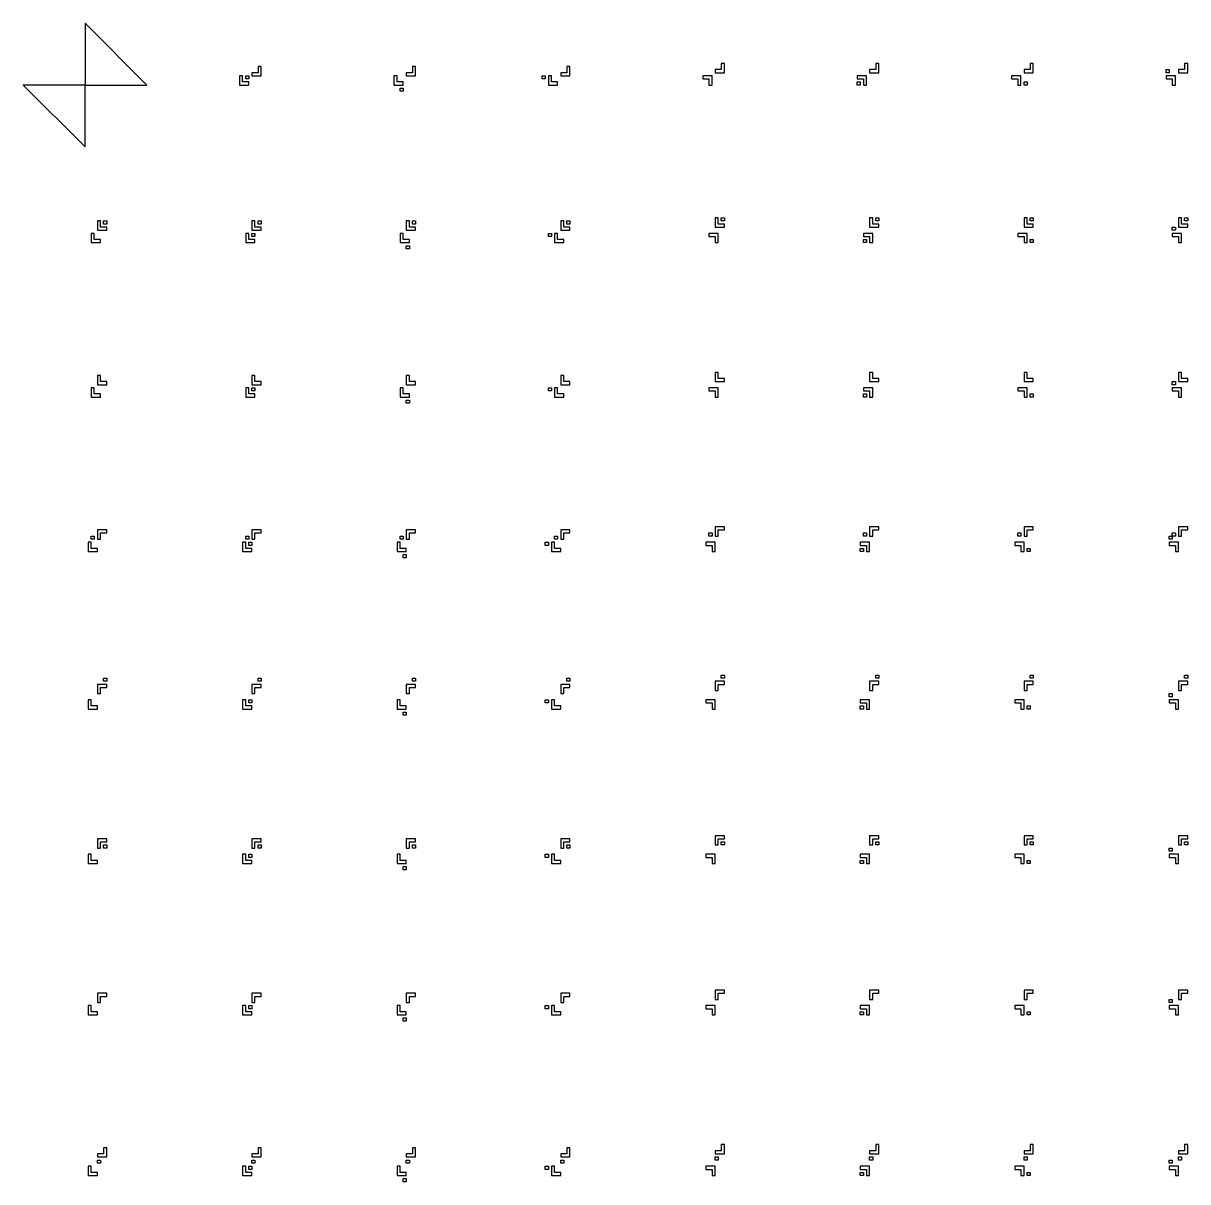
# Model space of a CAD drawing. Extents: x -1486 to 1662, y -1587 to 1493.
# Drawn here: x -1486 to -732, y 743 to 1493 of the extents above; entities that cross this region are included whole.
import ezdxf

# ---------------------------------------------------------------- set-up
doc = ezdxf.new("R2010")
doc.units = 0
doc.header["$MEASUREMENT"] = 0
doc.layers.add('255', color=7, linetype='CONTINUOUS')

msp = doc.modelspace()

# ---------------------------------------------------------------- linework, layer by layer
at = {"layer": '255', "color": 7, "linetype": 'Continuous', "ltscale": 0.75, "flags": 128}
for points in [[(-1445.7202, 1452.710775), (-1445.7202, 1452.710775), (-1405.7202, 1452.710775), (-1405.7202, 1452.710775), (-1405.7202, 1452.710775), (-1445.7202, 1492.710775), (-1445.7202, 1492.710775), (-1445.7202, 1452.710775)], [(-1333.7202, 1460.710775), (-1337.7202, 1460.710775), (-1337.7202, 1458.710775), (-1331.7202, 1458.710775), (-1331.7202, 1464.710775), (-1333.7202, 1464.710775), (-1333.7202, 1460.710775)], [(-1233.7202, 1460.710775), (-1237.7202, 1460.710775), (-1237.7202, 1458.710775), (-1231.7202, 1458.710775), (-1231.7202, 1464.710775), (-1233.7202, 1464.710775), (-1233.7202, 1460.710775)], [(-1133.720188, 1460.710775), (-1137.720188, 1460.710775), (-1137.720188, 1458.710775), (-1131.720188, 1458.710775), (-1131.720188, 1464.710775), (-1133.720188, 1464.710775), (-1133.720188, 1460.710775)], [(-1033.7202, 1462.710775), (-1037.7202, 1462.710775), (-1037.7202, 1460.710775), (-1031.7202, 1460.710775), (-1031.7202, 1466.710775), (-1033.7202, 1466.710775), (-1033.7202, 1462.710775)], [(-933.7202, 1462.710775), (-937.7202, 1462.710775), (-937.7202, 1460.710775), (-931.7202, 1460.710775), (-931.7202, 1466.710775), (-933.7202, 1466.710775), (-933.7202, 1462.710775)], [(-833.7202, 1462.710775), (-837.7202, 1462.710775), (-837.7202, 1460.710775), (-831.7202, 1460.710775), (-831.7202, 1466.710775), (-833.7202, 1466.710775), (-833.7202, 1462.710775)], [(-733.7202, 1462.710775), (-737.7202, 1462.710775), (-737.7202, 1460.710775), (-731.7202, 1460.710775), (-731.7202, 1466.710775), (-733.7202, 1466.710775), (-733.7202, 1462.710775)], [(-1343.7202, 1454.710775), (-1343.7202, 1458.710775), (-1345.7202, 1458.710775), (-1345.7202, 1452.710775), (-1339.7202, 1452.710775), (-1339.7202, 1454.710775), (-1343.7202, 1454.710775)], [(-1341.7202, 1458.710775), (-1339.7202, 1458.710775), (-1339.7202, 1456.710775), (-1341.7202, 1456.710775), (-1341.7202, 1458.710775)], [(-1243.7202, 1454.710775), (-1243.7202, 1458.710775), (-1245.7202, 1458.710775), (-1245.7202, 1452.710775), (-1239.7202, 1452.710775), (-1239.7202, 1454.710775), (-1243.7202, 1454.710775)], [(-1149.7202, 1458.710775), (-1147.7202, 1458.710775), (-1147.7202, 1456.710775), (-1149.7202, 1456.710775), (-1149.7202, 1458.710775)], [(-1143.7202, 1454.710775), (-1143.7202, 1458.710775), (-1145.7202, 1458.710775), (-1145.7202, 1452.710775), (-1139.7202, 1452.710775), (-1139.7202, 1454.710775), (-1143.7202, 1454.710775)], [(-1041.7202, 1456.710775), (-1041.7202, 1452.710775), (-1039.7202, 1452.710775), (-1039.7202, 1458.710775), (-1045.7202, 1458.710775), (-1045.7202, 1456.710775), (-1041.7202, 1456.710775)], [(-939.7202, 1458.710775), (-945.7202, 1458.710775), (-945.7202, 1456.710775), (-941.7202, 1456.710775), (-941.7202, 1452.710775), (-939.7202, 1452.710775), (-939.7202, 1458.710775)], [(-841.7202, 1456.710775), (-841.7202, 1452.710775), (-839.7202, 1452.710775), (-839.7202, 1458.710775), (-845.7202, 1458.710775), (-845.7202, 1456.710775), (-841.7202, 1456.710775)], [(-745.7202, 1462.710775), (-743.7202, 1462.710775), (-743.7202, 1460.710775), (-745.7202, 1460.710775), (-745.7202, 1462.710775)], [(-739.7202, 1458.710775), (-745.7202, 1458.710775), (-745.7202, 1456.710775), (-741.7202, 1456.710775), (-741.7202, 1452.710775), (-739.7202, 1452.710775), (-739.7202, 1458.710775)], [(-1241.7202, 1450.710775), (-1239.7202, 1450.710775), (-1239.7202, 1448.710775), (-1241.7202, 1448.710775), (-1241.7202, 1450.710775)], [(-945.7202, 1454.710775), (-943.7202, 1454.710775), (-943.7202, 1452.710775), (-945.7202, 1452.710775), (-945.7202, 1454.710775)], [(-837.7202, 1454.710775), (-835.7202, 1454.710775), (-835.7202, 1452.710775), (-837.7202, 1452.710775), (-837.7202, 1454.710775)], [(-1037.7202, 1360.710775), (-1031.7202, 1360.710775), (-1031.7202, 1362.710775), (-1035.7202, 1362.710775), (-1035.7202, 1366.710775), (-1037.7202, 1366.710775), (-1037.7202, 1360.710775)], [(-1033.7202, 1366.710775), (-1031.7202, 1366.710775), (-1031.7202, 1364.710775), (-1033.7202, 1364.710775), (-1033.7202, 1366.710775)], [(-937.7202, 1360.710775), (-931.7202, 1360.710775), (-931.7202, 1362.710775), (-935.7202, 1362.710775), (-935.7202, 1366.710775), (-937.7202, 1366.710775), (-937.7202, 1360.710775)], [(-933.7202, 1366.710775), (-931.7202, 1366.710775), (-931.7202, 1364.710775), (-933.7202, 1364.710775), (-933.7202, 1366.710775)], [(-837.7202, 1360.710775), (-831.7202, 1360.710775), (-831.7202, 1362.710775), (-835.7202, 1362.710775), (-835.7202, 1366.710775), (-837.7202, 1366.710775), (-837.7202, 1360.710775)], [(-833.7202, 1366.710775), (-831.7202, 1366.710775), (-831.7202, 1364.710775), (-833.7202, 1364.710775), (-833.7202, 1366.710775)], [(-737.7202, 1360.710775), (-731.7202, 1360.710775), (-731.7202, 1362.710775), (-735.7202, 1362.710775), (-735.7202, 1366.710775), (-737.7202, 1366.710775), (-737.7202, 1360.710775)], [(-733.7202, 1366.710775), (-731.7202, 1366.710775), (-731.7202, 1364.710775), (-733.7202, 1364.710775), (-733.7202, 1366.710775)], [(-1437.7202, 1358.710775), (-1431.7202, 1358.710775), (-1431.7202, 1360.710775), (-1435.7202, 1360.710775), (-1435.7202, 1364.710775), (-1437.7202, 1364.710775), (-1437.7202, 1358.710775)], [(-1433.7202, 1364.710775), (-1431.7202, 1364.710775), (-1431.7202, 1362.710775), (-1433.7202, 1362.710775), (-1433.7202, 1364.710775)], [(-1337.7202, 1358.710775), (-1331.7202, 1358.710775), (-1331.7202, 1360.710775), (-1335.7202, 1360.710775), (-1335.7202, 1364.710775), (-1337.7202, 1364.710775), (-1337.7202, 1358.710775)], [(-1333.7202, 1364.710775), (-1331.7202, 1364.710775), (-1331.7202, 1362.710775), (-1333.7202, 1362.710775), (-1333.7202, 1364.710775)], [(-1237.7202, 1358.710775), (-1231.7202, 1358.710775), (-1231.7202, 1360.710775), (-1235.7202, 1360.710775), (-1235.7202, 1364.710775), (-1237.7202, 1364.710775), (-1237.7202, 1358.710775)], [(-1233.7202, 1364.710775), (-1231.7202, 1364.710775), (-1231.7202, 1362.710775), (-1233.7202, 1362.710775), (-1233.7202, 1364.710775)], [(-1137.720188, 1358.710775), (-1131.720188, 1358.710775), (-1131.720188, 1360.710775), (-1135.720188, 1360.710775), (-1135.720188, 1364.710775), (-1137.720188, 1364.710775), (-1137.720188, 1358.710775)], [(-1133.720188, 1364.710775), (-1131.720188, 1364.710775), (-1131.720188, 1362.710775), (-1133.720188, 1362.710775), (-1133.720188, 1364.710775)], [(-741.7202, 1360.710775), (-739.7202, 1360.710775), (-739.7202, 1358.710775), (-741.7202, 1358.710775), (-741.7202, 1360.710775)], [(-1441.7202, 1350.710775), (-1435.7202, 1350.710775), (-1435.7202, 1352.710775), (-1439.7202, 1352.710775), (-1439.7202, 1356.710775), (-1441.7202, 1356.710775), (-1441.7202, 1350.710775)], [(-1339.7202, 1352.710775), (-1339.7202, 1356.710775), (-1341.7202, 1356.710775), (-1341.7202, 1350.710775), (-1335.7202, 1350.710775), (-1335.7202, 1352.710775), (-1339.7202, 1352.710775)], [(-1337.7202, 1356.710775), (-1335.7202, 1356.710775), (-1335.7202, 1354.710775), (-1337.7202, 1354.710775), (-1337.7202, 1356.710775)], [(-1239.7202, 1352.710775), (-1239.7202, 1356.710775), (-1241.7202, 1356.710775), (-1241.7202, 1350.710775), (-1235.7202, 1350.710775), (-1235.7202, 1352.710775), (-1239.7202, 1352.710775)], [(-1145.7202, 1356.710775), (-1143.7202, 1356.710775), (-1143.7202, 1354.710775), (-1145.7202, 1354.710775), (-1145.7202, 1356.710775)], [(-1139.7202, 1352.710775), (-1139.7202, 1356.710775), (-1141.7202, 1356.710775), (-1141.7202, 1350.710775), (-1135.720188, 1350.710775), (-1135.720188, 1352.710775), (-1139.7202, 1352.710775)], [(-1037.7202, 1354.710775), (-1037.7202, 1350.710775), (-1035.7202, 1350.710775), (-1035.7202, 1356.710775), (-1041.7202, 1356.710775), (-1041.7202, 1354.710775), (-1037.7202, 1354.710775)], [(-935.7202, 1356.710775), (-941.7202, 1356.710775), (-941.7202, 1354.710775), (-937.7202, 1354.710775), (-937.7202, 1350.710775), (-935.7202, 1350.710775), (-935.7202, 1356.710775)], [(-941.7202, 1352.710775), (-939.7202, 1352.710775), (-939.7202, 1350.710775), (-941.7202, 1350.710775), (-941.7202, 1352.710775)], [(-837.7202, 1354.710775), (-837.7202, 1350.710775), (-835.7202, 1350.710775), (-835.7202, 1356.710775), (-841.7202, 1356.710775), (-841.7202, 1354.710775), (-837.7202, 1354.710775)], [(-833.7202, 1352.710775), (-831.7202, 1352.710775), (-831.7202, 1350.710775), (-833.7202, 1350.710775), (-833.7202, 1352.710775)], [(-735.7202, 1356.710775), (-741.7202, 1356.710775), (-741.7202, 1354.710775), (-737.7202, 1354.710775), (-737.7202, 1350.710775), (-735.7202, 1350.710775), (-735.7202, 1356.710775)], [(-1237.7202, 1348.710775), (-1235.7202, 1348.710775), (-1235.7202, 1346.710775), (-1237.7202, 1346.710775), (-1237.7202, 1348.710775)], [(-1435.7202, 1260.710775), (-1435.7202, 1264.710775), (-1437.7202, 1264.710775), (-1437.7202, 1258.710775), (-1431.7202, 1258.710775), (-1431.7202, 1260.710775), (-1435.7202, 1260.710775)], [(-1335.7202, 1260.710775), (-1335.7202, 1264.710775), (-1337.7202, 1264.710775), (-1337.7202, 1258.710775), (-1331.7202, 1258.710775), (-1331.7202, 1260.710775), (-1335.7202, 1260.710775)], [(-1235.7202, 1260.710775), (-1235.7202, 1264.710775), (-1237.7202, 1264.710775), (-1237.7202, 1258.710775), (-1231.7202, 1258.710775), (-1231.7202, 1260.710775), (-1235.7202, 1260.710775)], [(-1135.720188, 1260.710775), (-1135.720188, 1264.710775), (-1137.720188, 1264.710775), (-1137.720188, 1258.710775), (-1131.720188, 1258.710775), (-1131.720188, 1260.710775), (-1135.720188, 1260.710775)], [(-1035.7202, 1262.710775), (-1035.7202, 1266.710775), (-1037.7202, 1266.710775), (-1037.7202, 1260.710775), (-1031.7202, 1260.710775), (-1031.7202, 1262.710775), (-1035.7202, 1262.710775)], [(-935.7202, 1262.710775), (-935.7202, 1266.710775), (-937.7202, 1266.710775), (-937.7202, 1260.710775), (-931.7202, 1260.710775), (-931.7202, 1262.710775), (-935.7202, 1262.710775)], [(-835.7202, 1262.710775), (-835.7202, 1266.710775), (-837.7202, 1266.710775), (-837.7202, 1260.710775), (-831.7202, 1260.710775), (-831.7202, 1262.710775), (-835.7202, 1262.710775)], [(-741.7202, 1260.710775), (-739.7202, 1260.710775), (-739.7202, 1258.710775), (-741.7202, 1258.710775), (-741.7202, 1260.710775)], [(-735.7202, 1262.710775), (-735.7202, 1266.710775), (-737.7202, 1266.710775), (-737.7202, 1260.710775), (-731.7202, 1260.710775), (-731.7202, 1262.710775), (-735.7202, 1262.710775)], [(-1441.7202, 1250.710775), (-1435.7202, 1250.710775), (-1435.7202, 1252.710775), (-1439.7202, 1252.710775), (-1439.7202, 1256.710775), (-1441.7202, 1256.710775), (-1441.7202, 1250.710775)], [(-1339.7202, 1252.710775), (-1339.7202, 1256.710775), (-1341.7202, 1256.710775), (-1341.7202, 1250.710775), (-1335.7202, 1250.710775), (-1335.7202, 1252.710775), (-1339.7202, 1252.710775)], [(-1337.7202, 1256.710775), (-1335.7202, 1256.710775), (-1335.7202, 1254.710775), (-1337.7202, 1254.710775), (-1337.7202, 1256.710775)], [(-1239.7202, 1252.710775), (-1239.7202, 1256.710775), (-1241.7202, 1256.710775), (-1241.7202, 1250.710775), (-1235.7202, 1250.710775), (-1235.7202, 1252.710775), (-1239.7202, 1252.710775)], [(-1145.7202, 1256.710775), (-1143.7202, 1256.710775), (-1143.7202, 1254.710775), (-1145.7202, 1254.710775), (-1145.7202, 1256.710775)], [(-1139.7202, 1252.710775), (-1139.7202, 1256.710775), (-1141.7202, 1256.710775), (-1141.7202, 1250.710775), (-1135.720188, 1250.710775), (-1135.720188, 1252.710775), (-1139.7202, 1252.710775)], [(-1037.7202, 1254.710775), (-1037.7202, 1250.710775), (-1035.7202, 1250.710775), (-1035.7202, 1256.710775), (-1041.7202, 1256.710775), (-1041.7202, 1254.710775), (-1037.7202, 1254.710775)], [(-935.7202, 1256.710775), (-941.7202, 1256.710775), (-941.7202, 1254.710775), (-937.7202, 1254.710775), (-937.7202, 1250.710775), (-935.7202, 1250.710775), (-935.7202, 1256.710775)], [(-941.7202, 1252.710775), (-939.7202, 1252.710775), (-939.7202, 1250.710775), (-941.7202, 1250.710775), (-941.7202, 1252.710775)], [(-837.7202, 1254.710775), (-837.7202, 1250.710775), (-835.7202, 1250.710775), (-835.7202, 1256.710775), (-841.7202, 1256.710775), (-841.7202, 1254.710775), (-837.7202, 1254.710775)], [(-833.7202, 1252.710775), (-831.7202, 1252.710775), (-831.7202, 1250.710775), (-833.7202, 1250.710775), (-833.7202, 1252.710775)], [(-735.7202, 1256.710775), (-741.7202, 1256.710775), (-741.7202, 1254.710775), (-737.7202, 1254.710775), (-737.7202, 1250.710775), (-735.7202, 1250.710775), (-735.7202, 1256.710775)], [(-1237.7202, 1248.710775), (-1235.7202, 1248.710775), (-1235.7202, 1246.710775), (-1237.7202, 1246.710775), (-1237.7202, 1248.710775)], [(-1435.7202, 1162.710775), (-1431.7202, 1162.710775), (-1431.7202, 1164.710775), (-1437.7202, 1164.710775), (-1437.7202, 1158.710775), (-1435.7202, 1158.710775), (-1435.7202, 1162.710775)], [(-1335.7202, 1162.710775), (-1331.7202, 1162.710775), (-1331.7202, 1164.710775), (-1337.7202, 1164.710775), (-1337.7202, 1158.710775), (-1335.7202, 1158.710775), (-1335.7202, 1162.710775)], [(-1235.7202, 1162.710775), (-1231.7202, 1162.710775), (-1231.7202, 1164.710775), (-1237.7202, 1164.710775), (-1237.7202, 1158.710775), (-1235.7202, 1158.710775), (-1235.7202, 1162.710775)], [(-1135.720188, 1162.710775), (-1131.720188, 1162.710775), (-1131.720188, 1164.710775), (-1137.720188, 1164.710775), (-1137.720188, 1158.710775), (-1135.720188, 1158.710775), (-1135.720188, 1162.710775)], [(-1041.7202, 1162.710775), (-1039.7202, 1162.710775), (-1039.7202, 1160.710775), (-1041.7202, 1160.710775), (-1041.7202, 1162.710775)], [(-1035.7202, 1164.710775), (-1031.7202, 1164.710775), (-1031.7202, 1166.710775), (-1037.7202, 1166.710775), (-1037.7202, 1160.710775), (-1035.7202, 1160.710775), (-1035.7202, 1164.710775)], [(-941.7202, 1162.710775), (-939.7202, 1162.710775), (-939.7202, 1160.710775), (-941.7202, 1160.710775), (-941.7202, 1162.710775)], [(-935.7202, 1164.710775), (-931.7202, 1164.710775), (-931.7202, 1166.710775), (-937.7202, 1166.710775), (-937.7202, 1160.710775), (-935.7202, 1160.710775), (-935.7202, 1164.710775)], [(-841.7202, 1162.710775), (-839.7202, 1162.710775), (-839.7202, 1160.710775), (-841.7202, 1160.710775), (-841.7202, 1162.710775)], [(-835.7202, 1164.710775), (-831.7202, 1164.710775), (-831.7202, 1166.710775), (-837.7202, 1166.710775), (-837.7202, 1160.710775), (-835.7202, 1160.710775), (-835.7202, 1164.710775)], [(-741.7202, 1162.710775), (-739.7202, 1162.710775), (-739.7202, 1160.710775), (-741.7202, 1160.710775), (-741.7202, 1162.710775)], [(-735.7202, 1164.710775), (-731.7202, 1164.710775), (-731.7202, 1166.710775), (-737.7202, 1166.710775), (-737.7202, 1160.710775), (-735.7202, 1160.710775), (-735.7202, 1164.710775)], [(-1443.7202, 1150.710775), (-1437.7202, 1150.710775), (-1437.7202, 1152.710775), (-1441.7202, 1152.710775), (-1441.7202, 1156.710775), (-1443.7202, 1156.710775), (-1443.7202, 1150.710775)], [(-1441.7202, 1160.710775), (-1439.7202, 1160.710775), (-1439.7202, 1158.710775), (-1441.7202, 1158.710775), (-1441.7202, 1160.710775)], [(-1341.7202, 1152.710775), (-1341.7202, 1156.710775), (-1343.7202, 1156.710775), (-1343.7202, 1150.710775), (-1337.7202, 1150.710775), (-1337.7202, 1152.710775), (-1341.7202, 1152.710775)], [(-1341.7202, 1160.710775), (-1339.7202, 1160.710775), (-1339.7202, 1158.710775), (-1341.7202, 1158.710775), (-1341.7202, 1160.710775)], [(-1339.7202, 1156.710775), (-1337.7202, 1156.710775), (-1337.7202, 1154.710775), (-1339.7202, 1154.710775), (-1339.7202, 1156.710775)], [(-1241.7202, 1152.710775), (-1241.7202, 1156.710775), (-1243.7202, 1156.710775), (-1243.7202, 1150.710775), (-1237.7202, 1150.710775), (-1237.7202, 1152.710775), (-1241.7202, 1152.710775)], [(-1241.7202, 1160.710775), (-1239.7202, 1160.710775), (-1239.7202, 1158.710775), (-1241.7202, 1158.710775), (-1241.7202, 1160.710775)], [(-1147.7202, 1156.710775), (-1145.7202, 1156.710775), (-1145.7202, 1154.710775), (-1147.7202, 1154.710775), (-1147.7202, 1156.710775)], [(-1141.7202, 1152.710775), (-1141.7202, 1156.710775), (-1143.7202, 1156.710775), (-1143.7202, 1150.710775), (-1137.720188, 1150.710775), (-1137.720188, 1152.710775), (-1141.7202, 1152.710775)], [(-1141.7202, 1160.710775), (-1139.7202, 1160.710775), (-1139.7202, 1158.710775), (-1141.7202, 1158.710775), (-1141.7202, 1160.710775)], [(-1039.7202, 1154.710775), (-1039.7202, 1150.710775), (-1037.7202, 1150.710775), (-1037.7202, 1156.710775), (-1043.7202, 1156.710775), (-1043.7202, 1154.710775), (-1039.7202, 1154.710775)], [(-937.7202, 1156.710775), (-943.7202, 1156.710775), (-943.7202, 1154.710775), (-939.7202, 1154.710775), (-939.7202, 1150.710775), (-937.7202, 1150.710775), (-937.7202, 1156.710775)], [(-839.7202, 1154.710775), (-839.7202, 1150.710775), (-837.7202, 1150.710775), (-837.7202, 1156.710775), (-843.7202, 1156.710775), (-843.7202, 1154.710775), (-839.7202, 1154.710775)], [(-743.7202, 1160.710775), (-741.7202, 1160.710775), (-741.7202, 1158.710775), (-743.7202, 1158.710775), (-743.7202, 1160.710775)], [(-737.7202, 1156.710775), (-743.7202, 1156.710775), (-743.7202, 1154.710775), (-739.7202, 1154.710775), (-739.7202, 1150.710775), (-737.7202, 1150.710775), (-737.7202, 1156.710775)], [(-1239.7202, 1148.710775), (-1237.7202, 1148.710775), (-1237.7202, 1146.710775), (-1239.7202, 1146.710775), (-1239.7202, 1148.710775)], [(-943.7202, 1152.710775), (-941.7202, 1152.710775), (-941.7202, 1150.710775), (-943.7202, 1150.710775), (-943.7202, 1152.710775)], [(-835.7202, 1152.710775), (-833.7202, 1152.710775), (-833.7202, 1150.710775), (-835.7202, 1150.710775), (-835.7202, 1152.710775)], [(-1033.7202, 1070.710775), (-1031.7202, 1070.710775), (-1031.7202, 1068.710775), (-1033.7202, 1068.710775), (-1033.7202, 1070.710775)], [(-933.7202, 1070.710775), (-931.7202, 1070.710775), (-931.7202, 1068.710775), (-933.7202, 1068.710775), (-933.7202, 1070.710775)], [(-833.7202, 1070.710775), (-831.7202, 1070.710775), (-831.7202, 1068.710775), (-833.7202, 1068.710775), (-833.7202, 1070.710775)], [(-733.7202, 1070.710775), (-731.7202, 1070.710775), (-731.7202, 1068.710775), (-733.7202, 1068.710775), (-733.7202, 1070.710775)], [(-1437.7202, 1064.710775), (-1437.7202, 1058.710775), (-1435.7202, 1058.710775), (-1435.7202, 1062.710775), (-1431.7202, 1062.710775), (-1431.7202, 1064.710775), (-1437.7202, 1064.710775)], [(-1433.7202, 1068.710775), (-1431.7202, 1068.710775), (-1431.7202, 1066.710775), (-1433.7202, 1066.710775), (-1433.7202, 1068.710775)], [(-1337.7202, 1064.710775), (-1337.7202, 1058.710775), (-1335.7202, 1058.710775), (-1335.7202, 1062.710775), (-1331.7202, 1062.710775), (-1331.7202, 1064.710775), (-1337.7202, 1064.710775)], [(-1333.7202, 1068.710775), (-1331.7202, 1068.710775), (-1331.7202, 1066.710775), (-1333.7202, 1066.710775), (-1333.7202, 1068.710775)], [(-1237.7202, 1064.710775), (-1237.7202, 1058.710775), (-1235.7202, 1058.710775), (-1235.7202, 1062.710775), (-1231.7202, 1062.710775), (-1231.7202, 1064.710775), (-1237.7202, 1064.710775)], [(-1233.7202, 1068.710775), (-1231.7202, 1068.710775), (-1231.7202, 1066.710775), (-1233.7202, 1066.710775), (-1233.7202, 1068.710775)], [(-1137.720188, 1064.710775), (-1137.720188, 1058.710775), (-1135.720188, 1058.710775), (-1135.720188, 1062.710775), (-1131.720188, 1062.710775), (-1131.720188, 1064.710775), (-1137.720188, 1064.710775)], [(-1133.720188, 1068.710775), (-1131.720188, 1068.710775), (-1131.720188, 1066.710775), (-1133.720188, 1066.710775), (-1133.720188, 1068.710775)], [(-1037.7202, 1066.710775), (-1037.7202, 1060.710775), (-1035.7202, 1060.710775), (-1035.7202, 1064.710775), (-1031.7202, 1064.710775), (-1031.7202, 1066.710775), (-1037.7202, 1066.710775)], [(-937.7202, 1066.710775), (-937.7202, 1060.710775), (-935.7202, 1060.710775), (-935.7202, 1064.710775), (-931.7202, 1064.710775), (-931.7202, 1066.710775), (-937.7202, 1066.710775)], [(-837.7202, 1066.710775), (-837.7202, 1060.710775), (-835.7202, 1060.710775), (-835.7202, 1064.710775), (-831.7202, 1064.710775), (-831.7202, 1066.710775), (-837.7202, 1066.710775)], [(-737.7202, 1066.710775), (-737.7202, 1060.710775), (-735.7202, 1060.710775), (-735.7202, 1064.710775), (-731.7202, 1064.710775), (-731.7202, 1066.710775), (-737.7202, 1066.710775)], [(-743.7202, 1058.710775), (-741.7202, 1058.710775), (-741.7202, 1056.710775), (-743.7202, 1056.710775), (-743.7202, 1058.710775)], [(-1443.7202, 1048.710775), (-1437.7202, 1048.710775), (-1437.7202, 1050.710775), (-1441.7202, 1050.710775), (-1441.7202, 1054.710775), (-1443.7202, 1054.710775), (-1443.7202, 1048.710775)], [(-1341.7202, 1050.710775), (-1341.7202, 1054.710775), (-1343.7202, 1054.710775), (-1343.7202, 1048.710775), (-1337.7202, 1048.710775), (-1337.7202, 1050.710775), (-1341.7202, 1050.710775)], [(-1339.7202, 1054.710775), (-1337.7202, 1054.710775), (-1337.7202, 1052.710775), (-1339.7202, 1052.710775), (-1339.7202, 1054.710775)], [(-1241.7202, 1050.710775), (-1241.7202, 1054.710775), (-1243.7202, 1054.710775), (-1243.7202, 1048.710775), (-1237.7202, 1048.710775), (-1237.7202, 1050.710775), (-1241.7202, 1050.710775)], [(-1147.7202, 1054.710775), (-1145.7202, 1054.710775), (-1145.7202, 1052.710775), (-1147.7202, 1052.710775), (-1147.7202, 1054.710775)], [(-1141.7202, 1050.710775), (-1141.7202, 1054.710775), (-1143.7202, 1054.710775), (-1143.7202, 1048.710775), (-1137.720188, 1048.710775), (-1137.720188, 1050.710775), (-1141.7202, 1050.710775)], [(-1039.7202, 1052.710775), (-1039.7202, 1048.710775), (-1037.7202, 1048.710775), (-1037.7202, 1054.710775), (-1043.7202, 1054.710775), (-1043.7202, 1052.710775), (-1039.7202, 1052.710775)], [(-937.7202, 1054.710775), (-943.7202, 1054.710775), (-943.7202, 1052.710775), (-939.7202, 1052.710775), (-939.7202, 1048.710775), (-937.7202, 1048.710775), (-937.7202, 1054.710775)], [(-943.7202, 1050.710775), (-941.7202, 1050.710775), (-941.7202, 1048.710775), (-943.7202, 1048.710775), (-943.7202, 1050.710775)], [(-839.7202, 1052.710775), (-839.7202, 1048.710775), (-837.7202, 1048.710775), (-837.7202, 1054.710775), (-843.7202, 1054.710775), (-843.7202, 1052.710775), (-839.7202, 1052.710775)], [(-835.7202, 1050.710775), (-833.7202, 1050.710775), (-833.7202, 1048.710775), (-835.7202, 1048.710775), (-835.7202, 1050.710775)], [(-737.7202, 1054.710775), (-743.7202, 1054.710775), (-743.7202, 1052.710775), (-739.7202, 1052.710775), (-739.7202, 1048.710775), (-737.7202, 1048.710775), (-737.7202, 1054.710775)], [(-1239.7202, 1046.710775), (-1237.7202, 1046.710775), (-1237.7202, 1044.710775), (-1239.7202, 1044.710775), (-1239.7202, 1046.710775)], [(-1035.7202, 964.710775), (-1031.7202, 964.710775), (-1031.7202, 966.710775), (-1037.7202, 966.710775), (-1037.7202, 960.710775), (-1035.7202, 960.710775), (-1035.7202, 964.710775)], [(-935.7202, 964.710775), (-931.7202, 964.710775), (-931.7202, 966.710775), (-937.7202, 966.710775), (-937.7202, 960.710775), (-935.7202, 960.710775), (-935.7202, 964.710775)], [(-835.7202, 964.710775), (-831.7202, 964.710775), (-831.7202, 966.710775), (-837.7202, 966.710775), (-837.7202, 960.710775), (-835.7202, 960.710775), (-835.7202, 964.710775)], [(-735.7202, 964.710775), (-731.7202, 964.710775), (-731.7202, 966.710775), (-737.7202, 966.710775), (-737.7202, 960.710775), (-735.7202, 960.710775), (-735.7202, 964.710775)], [(-1435.7202, 962.710775), (-1431.7202, 962.710775), (-1431.7202, 964.710775), (-1437.7202, 964.710775), (-1437.7202, 958.710775), (-1435.7202, 958.710775), (-1435.7202, 962.710775)], [(-1433.7202, 960.710775), (-1431.7202, 960.710775), (-1431.7202, 958.710775), (-1433.7202, 958.710775), (-1433.7202, 960.710775)], [(-1335.7202, 962.710775), (-1331.7202, 962.710775), (-1331.7202, 964.710775), (-1337.7202, 964.710775), (-1337.7202, 958.710775), (-1335.7202, 958.710775), (-1335.7202, 962.710775)], [(-1333.7202, 960.710775), (-1331.7202, 960.710775), (-1331.7202, 958.710775), (-1333.7202, 958.710775), (-1333.7202, 960.710775)], [(-1235.7202, 962.710775), (-1231.7202, 962.710775), (-1231.7202, 964.710775), (-1237.7202, 964.710775), (-1237.7202, 958.710775), (-1235.7202, 958.710775), (-1235.7202, 962.710775)], [(-1233.7202, 960.710775), (-1231.7202, 960.710775), (-1231.7202, 958.710775), (-1233.7202, 958.710775), (-1233.7202, 960.710775)], [(-1135.720188, 962.710775), (-1131.720188, 962.710775), (-1131.720188, 964.710775), (-1137.720188, 964.710775), (-1137.720188, 958.710775), (-1135.720188, 958.710775), (-1135.720188, 962.710775)], [(-1133.720188, 960.710775), (-1131.720188, 960.710775), (-1131.720188, 958.710775), (-1133.720188, 958.710775), (-1133.720188, 960.710775)], [(-1033.7202, 962.710775), (-1031.7202, 962.710775), (-1031.7202, 960.710775), (-1033.7202, 960.710775), (-1033.7202, 962.710775)], [(-933.7202, 962.710775), (-931.7202, 962.710775), (-931.7202, 960.710775), (-933.7202, 960.710775), (-933.7202, 962.710775)], [(-833.7202, 962.710775), (-831.7202, 962.710775), (-831.7202, 960.710775), (-833.7202, 960.710775), (-833.7202, 962.710775)], [(-743.7202, 958.710775), (-741.7202, 958.710775), (-741.7202, 956.710775), (-743.7202, 956.710775), (-743.7202, 958.710775)], [(-733.7202, 962.710775), (-731.7202, 962.710775), (-731.7202, 960.710775), (-733.7202, 960.710775), (-733.7202, 962.710775)], [(-1443.7202, 948.710775), (-1437.7202, 948.710775), (-1437.7202, 950.710775), (-1441.7202, 950.710775), (-1441.7202, 954.710775), (-1443.7202, 954.710775), (-1443.7202, 948.710775)], [(-1341.7202, 950.710775), (-1341.7202, 954.710775), (-1343.7202, 954.710775), (-1343.7202, 948.710775), (-1337.7202, 948.710775), (-1337.7202, 950.710775), (-1341.7202, 950.710775)], [(-1339.7202, 954.710775), (-1337.7202, 954.710775), (-1337.7202, 952.710775), (-1339.7202, 952.710775), (-1339.7202, 954.710775)], [(-1241.7202, 950.710775), (-1241.7202, 954.710775), (-1243.7202, 954.710775), (-1243.7202, 948.710775), (-1237.7202, 948.710775), (-1237.7202, 950.710775), (-1241.7202, 950.710775)], [(-1147.7202, 954.710775), (-1145.7202, 954.710775), (-1145.7202, 952.710775), (-1147.7202, 952.710775), (-1147.7202, 954.710775)], [(-1141.7202, 950.710775), (-1141.7202, 954.710775), (-1143.7202, 954.710775), (-1143.7202, 948.710775), (-1137.720188, 948.710775), (-1137.720188, 950.710775), (-1141.7202, 950.710775)], [(-1039.7202, 952.710775), (-1039.7202, 948.710775), (-1037.7202, 948.710775), (-1037.7202, 954.710775), (-1043.7202, 954.710775), (-1043.7202, 952.710775), (-1039.7202, 952.710775)], [(-937.7202, 954.710775), (-943.7202, 954.710775), (-943.7202, 952.710775), (-939.7202, 952.710775), (-939.7202, 948.710775), (-937.7202, 948.710775), (-937.7202, 954.710775)], [(-943.7202, 950.710775), (-941.7202, 950.710775), (-941.7202, 948.710775), (-943.7202, 948.710775), (-943.7202, 950.710775)], [(-839.7202, 952.710775), (-839.7202, 948.710775), (-837.7202, 948.710775), (-837.7202, 954.710775), (-843.7202, 954.710775), (-843.7202, 952.710775), (-839.7202, 952.710775)], [(-835.7202, 950.710775), (-833.7202, 950.710775), (-833.7202, 948.710775), (-835.7202, 948.710775), (-835.7202, 950.710775)], [(-737.7202, 954.710775), (-743.7202, 954.710775), (-743.7202, 952.710775), (-739.7202, 952.710775), (-739.7202, 948.710775), (-737.7202, 948.710775), (-737.7202, 954.710775)], [(-1239.7202, 946.710775), (-1237.7202, 946.710775), (-1237.7202, 944.710775), (-1239.7202, 944.710775), (-1239.7202, 946.710775)], [(-1437.7202, 864.710775), (-1437.7202, 858.710775), (-1435.7202, 858.710775), (-1435.7202, 862.710775), (-1431.7202, 862.710775), (-1431.7202, 864.710775), (-1437.7202, 864.710775)], [(-1337.7202, 864.710775), (-1337.7202, 858.710775), (-1335.7202, 858.710775), (-1335.7202, 862.710775), (-1331.7202, 862.710775), (-1331.7202, 864.710775), (-1337.7202, 864.710775)], [(-1237.7202, 864.710775), (-1237.7202, 858.710775), (-1235.7202, 858.710775), (-1235.7202, 862.710775), (-1231.7202, 862.710775), (-1231.7202, 864.710775), (-1237.7202, 864.710775)], [(-1137.720188, 864.710775), (-1137.720188, 858.710775), (-1135.720188, 858.710775), (-1135.720188, 862.710775), (-1131.720188, 862.710775), (-1131.720188, 864.710775), (-1137.720188, 864.710775)], [(-1037.7202, 866.710775), (-1037.7202, 860.710775), (-1035.7202, 860.710775), (-1035.7202, 864.710775), (-1031.7202, 864.710775), (-1031.7202, 866.710775), (-1037.7202, 866.710775)], [(-937.7202, 866.710775), (-937.7202, 860.710775), (-935.7202, 860.710775), (-935.7202, 864.710775), (-931.7202, 864.710775), (-931.7202, 866.710775), (-937.7202, 866.710775)], [(-837.7202, 866.710775), (-837.7202, 860.710775), (-835.7202, 860.710775), (-835.7202, 864.710775), (-831.7202, 864.710775), (-831.7202, 866.710775), (-837.7202, 866.710775)], [(-743.7202, 860.710775), (-741.7202, 860.710775), (-741.7202, 858.710775), (-743.7202, 858.710775), (-743.7202, 860.710775)], [(-737.7202, 866.710775), (-737.7202, 860.710775), (-735.7202, 860.710775), (-735.7202, 864.710775), (-731.7202, 864.710775), (-731.7202, 866.710775), (-737.7202, 866.710775)], [(-1443.7202, 850.710775), (-1437.7202, 850.710775), (-1437.7202, 852.710775), (-1441.7202, 852.710775), (-1441.7202, 856.710775), (-1443.7202, 856.710775), (-1443.7202, 850.710775)], [(-1341.7202, 852.710775), (-1341.7202, 856.710775), (-1343.7202, 856.710775), (-1343.7202, 850.710775), (-1337.7202, 850.710775), (-1337.7202, 852.710775), (-1341.7202, 852.710775)], [(-1339.7202, 856.710775), (-1337.7202, 856.710775), (-1337.7202, 854.710775), (-1339.7202, 854.710775), (-1339.7202, 856.710775)], [(-1241.7202, 852.710775), (-1241.7202, 856.710775), (-1243.7202, 856.710775), (-1243.7202, 850.710775), (-1237.7202, 850.710775), (-1237.7202, 852.710775), (-1241.7202, 852.710775)], [(-1147.7202, 856.710775), (-1145.7202, 856.710775), (-1145.7202, 854.710775), (-1147.7202, 854.710775), (-1147.7202, 856.710775)], [(-1141.7202, 852.710775), (-1141.7202, 856.710775), (-1143.7202, 856.710775), (-1143.7202, 850.710775), (-1137.720188, 850.710775), (-1137.720188, 852.710775), (-1141.7202, 852.710775)], [(-1039.7202, 854.710775), (-1039.7202, 850.710775), (-1037.7202, 850.710775), (-1037.7202, 856.710775), (-1043.7202, 856.710775), (-1043.7202, 854.710775), (-1039.7202, 854.710775)], [(-937.7202, 856.710775), (-943.7202, 856.710775), (-943.7202, 854.710775), (-939.7202, 854.710775), (-939.7202, 850.710775), (-937.7202, 850.710775), (-937.7202, 856.710775)], [(-943.7202, 852.710775), (-941.7202, 852.710775), (-941.7202, 850.710775), (-943.7202, 850.710775), (-943.7202, 852.710775)], [(-839.7202, 854.710775), (-839.7202, 850.710775), (-837.7202, 850.710775), (-837.7202, 856.710775), (-843.7202, 856.710775), (-843.7202, 854.710775), (-839.7202, 854.710775)], [(-835.7202, 852.710775), (-833.7202, 852.710775), (-833.7202, 850.710775), (-835.7202, 850.710775), (-835.7202, 852.710775)], [(-737.7202, 856.710775), (-743.7202, 856.710775), (-743.7202, 854.710775), (-739.7202, 854.710775), (-739.7202, 850.710775), (-737.7202, 850.710775), (-737.7202, 856.710775)], [(-1239.7202, 848.710775), (-1237.7202, 848.710775), (-1237.7202, 846.710775), (-1239.7202, 846.710775), (-1239.7202, 848.710775)], [(-1431.7202, 758.710775), (-1431.7202, 764.710775), (-1433.7202, 764.710775), (-1433.7202, 760.710775), (-1437.7202, 760.710775), (-1437.7202, 758.710775), (-1431.7202, 758.710775)], [(-1331.7202, 758.710775), (-1331.7202, 764.710775), (-1333.7202, 764.710775), (-1333.7202, 760.710775), (-1337.7202, 760.710775), (-1337.7202, 758.710775), (-1331.7202, 758.710775)], [(-1231.7202, 758.710775), (-1231.7202, 764.710775), (-1233.7202, 764.710775), (-1233.7202, 760.710775), (-1237.7202, 760.710775), (-1237.7202, 758.710775), (-1231.7202, 758.710775)], [(-1131.720188, 758.710775), (-1131.720188, 764.710775), (-1133.720188, 764.710775), (-1133.720188, 760.710775), (-1137.720188, 760.710775), (-1137.720188, 758.710775), (-1131.720188, 758.710775)], [(-1031.7202, 760.710775), (-1031.7202, 766.710775), (-1033.7202, 766.710775), (-1033.7202, 762.710775), (-1037.7202, 762.710775), (-1037.7202, 760.710775), (-1031.7202, 760.710775)], [(-931.7202, 760.710775), (-931.7202, 766.710775), (-933.7202, 766.710775), (-933.7202, 762.710775), (-937.7202, 762.710775), (-937.7202, 760.710775), (-931.7202, 760.710775)], [(-831.7202, 760.710775), (-831.7202, 766.710775), (-833.7202, 766.710775), (-833.7202, 762.710775), (-837.7202, 762.710775), (-837.7202, 760.710775), (-831.7202, 760.710775)], [(-731.7202, 760.710775), (-731.7202, 766.710775), (-733.7202, 766.710775), (-733.7202, 762.710775), (-737.7202, 762.710775), (-737.7202, 760.710775), (-731.7202, 760.710775)], [(-1437.7202, 756.710775), (-1435.7202, 756.710775), (-1435.7202, 754.710775), (-1437.7202, 754.710775), (-1437.7202, 756.710775)], [(-1337.7202, 756.710775), (-1335.7202, 756.710775), (-1335.7202, 754.710775), (-1337.7202, 754.710775), (-1337.7202, 756.710775)], [(-1237.7202, 756.710775), (-1235.7202, 756.710775), (-1235.7202, 754.710775), (-1237.7202, 754.710775), (-1237.7202, 756.710775)], [(-1137.720188, 756.710775), (-1135.720188, 756.710775), (-1135.720188, 754.710775), (-1137.720188, 754.710775), (-1137.720188, 756.710775)], [(-1037.7202, 758.710775), (-1035.7202, 758.710775), (-1035.7202, 756.710775), (-1037.7202, 756.710775), (-1037.7202, 758.710775)], [(-937.7202, 758.710775), (-935.7202, 758.710775), (-935.7202, 756.710775), (-937.7202, 756.710775), (-937.7202, 758.710775)], [(-837.7202, 758.710775), (-835.7202, 758.710775), (-835.7202, 756.710775), (-837.7202, 756.710775), (-837.7202, 758.710775)], [(-743.7202, 756.710775), (-741.7202, 756.710775), (-741.7202, 754.710775), (-743.7202, 754.710775), (-743.7202, 756.710775)], [(-737.7202, 758.710775), (-735.7202, 758.710775), (-735.7202, 756.710775), (-737.7202, 756.710775), (-737.7202, 758.710775)], [(-1443.7202, 746.710775), (-1437.7202, 746.710775), (-1437.7202, 748.710775), (-1441.7202, 748.710775), (-1441.7202, 752.710775), (-1443.7202, 752.710775), (-1443.7202, 746.710775)], [(-1341.7202, 748.710775), (-1341.7202, 752.710775), (-1343.7202, 752.710775), (-1343.7202, 746.710775), (-1337.7202, 746.710775), (-1337.7202, 748.710775), (-1341.7202, 748.710775)], [(-1339.7202, 752.710775), (-1337.7202, 752.710775), (-1337.7202, 750.710775), (-1339.7202, 750.710775), (-1339.7202, 752.710775)], [(-1241.7202, 748.710775), (-1241.7202, 752.710775), (-1243.7202, 752.710775), (-1243.7202, 746.710775), (-1237.7202, 746.710775), (-1237.7202, 748.710775), (-1241.7202, 748.710775)], [(-1147.7202, 752.710775), (-1145.7202, 752.710775), (-1145.7202, 750.710775), (-1147.7202, 750.710775), (-1147.7202, 752.710775)], [(-1141.7202, 748.710775), (-1141.7202, 752.710775), (-1143.7202, 752.710775), (-1143.7202, 746.710775), (-1137.720188, 746.710775), (-1137.720188, 748.710775), (-1141.7202, 748.710775)], [(-1039.7202, 750.710775), (-1039.7202, 746.710775), (-1037.7202, 746.710775), (-1037.7202, 752.710775), (-1043.7202, 752.710775), (-1043.7202, 750.710775), (-1039.7202, 750.710775)], [(-937.7202, 752.710775), (-943.7202, 752.710775), (-943.7202, 750.710775), (-939.7202, 750.710775), (-939.7202, 746.710775), (-937.7202, 746.710775), (-937.7202, 752.710775)], [(-943.7202, 748.710775), (-941.7202, 748.710775), (-941.7202, 746.710775), (-943.7202, 746.710775), (-943.7202, 748.710775)], [(-839.7202, 750.710775), (-839.7202, 746.710775), (-837.7202, 746.710775), (-837.7202, 752.710775), (-843.7202, 752.710775), (-843.7202, 750.710775), (-839.7202, 750.710775)], [(-835.7202, 748.710775), (-833.7202, 748.710775), (-833.7202, 746.710775), (-835.7202, 746.710775), (-835.7202, 748.710775)], [(-737.7202, 752.710775), (-743.7202, 752.710775), (-743.7202, 750.710775), (-739.7202, 750.710775), (-739.7202, 746.710775), (-737.7202, 746.710775), (-737.7202, 752.710775)], [(-1239.7202, 744.710775), (-1237.7202, 744.710775), (-1237.7202, 742.710775), (-1239.7202, 742.710775), (-1239.7202, 744.710775)]]:
    msp.add_lwpolyline(points, close=True, dxfattribs=at)
at = {"layer": '255', "color": 7, "linetype": 'Continuous', "ltscale": 2, "flags": 128}
msp.add_lwpolyline([(-1445.7202, 1452.710775), (-1485.7202, 1452.710775), (-1485.7202, 1452.710775), (-1445.7202, 1412.710775), (-1445.7202, 1412.710775), (-1445.7202, 1412.710775), (-1445.7202, 1452.710775)], close=True, dxfattribs=at)

doc.saveas('drawing.dxf')
